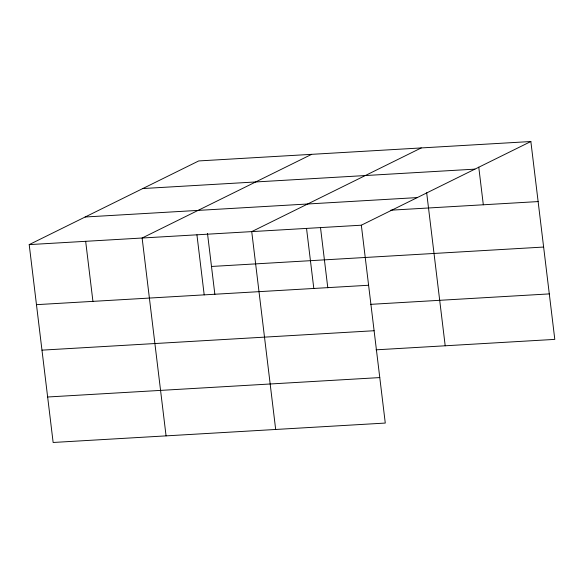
<?xml version="1.0" encoding="UTF-8"?>
<svg xmlns="http://www.w3.org/2000/svg" width="584" height="584" viewBox="0 0 584 584"><rect width="100%" height="100%" fill="white"/><g stroke="black" fill="none" stroke-linecap="round" stroke-linejoin="round"><path stroke-width="0.88" d="M530.856 141.525L361.335 225.205L385.279 423.064L53.144 442.475L29.2 244.616L198.721 160.936L530.856 141.525L554.8 339.384L376.016 349.831M311.644 154.337L142.124 238.017L166.068 435.876M421.254 147.927L251.733 231.614L275.677 429.466M142.773 188.552L474.916 169.141M85.14 217L417.283 197.589M390.784 210.189L538.127 201.575M29.2 244.616L361.335 225.205M211.488 266.465L543.624 247.054M36.464 304.666L368.606 285.255M370.512 304.352L549.296 293.905M41.968 350.144L374.11 330.734M47.64 396.996L379.782 377.585M478.763 167.133L483.318 204.78M426.67 192.742L445.198 345.786M320.528 227.76L327.792 287.795M306.534 228.41L313.805 288.459M207.495 233.469L214.868 294.394M196.932 234.812L204.196 294.869M85.665 241.316L92.929 301.366"/></g></svg>
